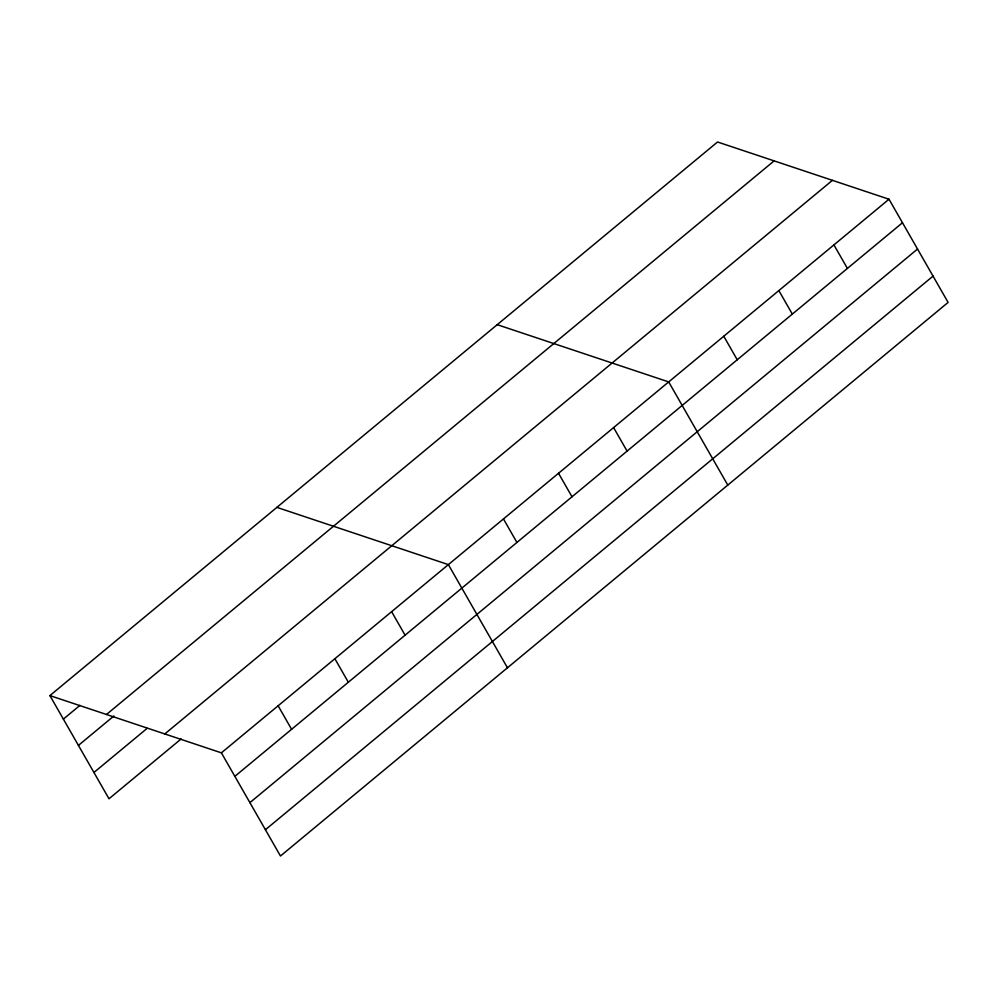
<?xml version="1.0" encoding="UTF-8"?>
<svg xmlns="http://www.w3.org/2000/svg" width="998" height="998" viewBox="0 0 998 998"><rect width="100%" height="100%" fill="white"/><g stroke="black" fill="none" stroke-linecap="round" stroke-linejoin="round"><path stroke-width="1.5" d="M49.9 695.594L717.537 141.99L889.006 199.226L948.1 302.406L280.463 856.01L221.381 752.841L49.9 695.594L108.994 798.774L181.112 738.969M63.373 719.109L79.915 705.386M106.487 714.481L774.124 160.878M78.418 745.394L113.897 715.99M93.937 772.477L147.13 728.365M164.795 733.942L832.419 180.339M221.381 752.841L889.006 199.226M234.842 776.357L902.479 222.754M249.899 802.641L917.536 249.038M265.418 829.725L933.043 276.122M497.216 324.674L668.697 381.922L727.779 485.103M276.895 507.371L448.376 564.619L507.458 667.787M833.929 244.909L847.402 268.425M778.852 290.58L792.325 314.096M723.775 336.251L737.235 359.767M613.608 427.593L627.081 451.108M558.531 473.264L572.004 496.779M503.454 518.935L516.927 542.45M391.628 611.674L405.088 635.19M334.879 658.73L348.339 682.245M278.13 705.786L291.591 729.301"/></g></svg>
